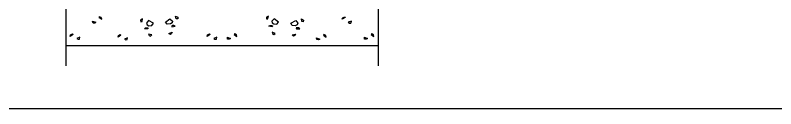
# Model space of a CAD drawing. Extents: x -730 to 2784, y 160 to 852.
# Drawn here: x -698.24 to -692.48, y 191.75 to 192.45 of the extents above; entities that cross this region are included whole.
import ezdxf

# ---------------------------------------------------------------- set-up
doc = ezdxf.new("R2010")
doc.units = 0
doc.header["$MEASUREMENT"] = 0
doc.linetypes.add('CENTER', pattern=[50.800000000000004, 31.75, -6.35, 6.35, -6.35])
doc.linetypes.add('PHANTOM', pattern=[2.5, 1.25, -0.25, 0.25, -0.25, 0.25, -0.25])
doc.layers.add('04_AC-R.DUCT', color=6, linetype='Continuous')
doc.layers.add('MCENTER', color=1, linetype='CENTER')

msp = doc.modelspace()

# ---------------------------------------------------------------- linework, layer by layer
msp.add_line((-695.4888325612808, 192.224087484494), (-697.8516752805581, 192.224087484494))
for points in [[(-697.6018830072879, 192.4361095012308), (-697.5793022296164, 192.4248128211502), (-697.5838183852082, 192.4361095012308), (-697.5928506962478, 192.4406281732915), (-697.5996249295632, 192.4428875092504)], [(-697.0173356264621, 192.427731928331), (-697.0221241965987, 192.4464309705975), (-697.0056663429286, 192.4386305184683), (-697.0060496855242, 192.4273426101955)], [(-696.3231722153766, 192.427731928331), (-696.318383645097, 192.4464309705975), (-696.3348414989102, 192.4386305184683), (-696.3344581564577, 192.4273426101955)], [(-695.7386248345508, 192.4361095012308), (-695.7612056120782, 192.4248128211502), (-695.75668945663, 192.4361095012308), (-695.747657145591, 192.4406281732915), (-695.740882912275, 192.4428875092504)], [(-697.6493026403537, 192.4089974692952), (-697.6244637849591, 192.4022194612758), (-697.633496095998, 192.3954414532561), (-697.6447864847623, 192.3954414532561)], [(-697.2738102608449, 192.4069482687052), (-697.272094988686, 192.4261743557792), (-697.2870821150887, 192.4158257304456), (-697.2848862576287, 192.404746830176)], [(-697.1897708086976, 192.3941724685392), (-697.2274706115425, 192.4147767850009), (-697.2422975426528, 192.3943264972193), (-697.2380660228804, 192.3822703589846), (-697.2238163862685, 192.3754296938017), (-697.2006065127582, 192.3768185363378)], [(-697.0982214462598, 192.4015912560052), (-697.0643311427032, 192.4279969429714), (-697.0464048797103, 192.4102008406143), (-697.0486399737952, 192.3976206744399), (-697.0616022355114, 192.388574867837), (-697.0847328912658, 192.3862084626717)], [(-697.0492312277032, 192.3669019913447), (-697.0242488203164, 192.3705606546981), (-697.0344172142111, 192.3772400558493), (-697.0444101772517, 192.3757765905937), (-697.0512584104762, 192.3737525998494)], [(-696.2912766142792, 192.3669019913447), (-696.3162590216655, 192.3705606546981), (-696.3060906274848, 192.3772400558493), (-696.2960976645871, 192.3757765905937), (-696.2892494315057, 192.3737525998494)], [(-696.2422863955791, 192.4015912560052), (-696.276176699135, 192.4279969429714), (-696.2941029621286, 192.4102008406143), (-696.2918678680431, 192.3976206744399), (-696.2789056063275, 192.388574867837), (-696.2557749505729, 192.3862084626717)], [(-696.1507370331412, 192.3941724685392), (-696.1130372302964, 192.4147767850009), (-696.0982102990424, 192.3943264972193), (-696.1024418189572, 192.3822703589846), (-696.1166914555703, 192.3754296938017), (-696.1399013290801, 192.3768185363378)], [(-696.0666975809934, 192.4069482687052), (-696.0684128531516, 192.4261743557792), (-696.0534257267501, 192.4158257304456), (-696.05562158421, 192.404746830176)], [(-695.6912052014852, 192.4089974692952), (-695.7160440568798, 192.4022194612758), (-695.7070117458402, 192.3954414532561), (-695.6957213570765, 192.3954414532561)], [(-697.7979228125914, 192.3082562315072), (-697.8183900279155, 192.2934711175642), (-697.8157517282408, 192.3053475654667), (-697.8075648421117, 192.311261611044), (-697.8012427847694, 192.3145822170699)], [(-697.2325363303001, 192.3520476924116), (-697.2577818661218, 192.351636087841), (-697.2488216293675, 192.3598655955594), (-697.2387234149529, 192.3600302372443), (-697.2316386455055, 192.3591353204799)], [(-697.072602275084, 192.3175311696978), (-697.0483540722873, 192.3261876581652), (-697.0518821444125, 192.3154602753814), (-697.061140902863, 192.308998984869)], [(-696.7614651185957, 192.3082562315072), (-696.7819323339203, 192.2934711175642), (-696.7792940342456, 192.3053475654667), (-696.7711071481165, 192.311261611044), (-696.7647850906305, 192.3145822170699)], [(-696.5790427232427, 192.3082562315072), (-696.5585755079185, 192.2934711175642), (-696.5612138075932, 192.3053475654667), (-696.5694006937224, 192.311261611044), (-696.5757227512082, 192.3145822170699)], [(-696.2679055668979, 192.3175311696978), (-696.2921537696946, 192.3261876581652), (-696.2886256972832, 192.3154602753814), (-696.2793669391189, 192.308998984869)], [(-696.1079715115387, 192.3520476924116), (-696.082725975717, 192.351636087841), (-696.0916862124707, 192.3598655955594), (-696.101784426886, 192.3600302372443), (-696.1088691963328, 192.3591353204799)], [(-695.5425850292474, 192.3082562315072), (-695.5221178139227, 192.2934711175642), (-695.524756113598, 192.3053475654667), (-695.5329429995835, 192.311261611044), (-695.5392650572124, 192.3145822170699)], [(-697.7467564787324, 192.2891332047186), (-697.7701798803153, 192.2784442200237), (-697.7601740648757, 192.2732089843161), (-697.7490309926309, 192.2750269006449)], [(-697.4366303702855, 192.3037375595895), (-697.4570975854659, 192.2889524456467), (-697.454459285935, 192.3008288934059), (-697.4462723998051, 192.3067429389829), (-697.4399503423205, 192.3100635451523)], [(-697.3854640364266, 192.2846145328011), (-697.4088874378657, 192.2739255479628), (-697.3988816224268, 192.2686903122551), (-697.3877385501819, 192.2705082285842)], [(-697.201520809318, 192.3070841368806), (-697.2268464427137, 192.3117233635341), (-697.2216371404302, 192.3017040220001), (-697.2114588285846, 192.2968178326046)], [(-696.7102987847367, 192.2891332047186), (-696.7337221861765, 192.2784442200237), (-696.7237163707368, 192.2732089843161), (-696.7125732984921, 192.2750269006449)], [(-696.6302090571021, 192.2891332047186), (-696.6067856556624, 192.2784442200237), (-696.6167914711019, 192.2732089843161), (-696.6279345433468, 192.2750269006449)], [(-696.1389870326633, 192.3070841368806), (-696.1136613991246, 192.3117233635341), (-696.1188707015523, 192.3017040220001), (-696.1290490132542, 192.2968178326046)], [(-695.9550438054123, 192.2846145328011), (-695.9316204039725, 192.2739255479628), (-695.9416262194121, 192.2686903122551), (-695.9527692918006, 192.2705082285842)], [(-695.9038774715534, 192.3037375595895), (-695.8834102563729, 192.2889524456467), (-695.8860485559039, 192.3008288934059), (-695.894235442033, 192.3067429389829), (-695.9005574995184, 192.3100635451523)], [(-695.5937513631058, 192.2891332047186), (-695.5703279616666, 192.2784442200237), (-695.5803337769626, 192.2732089843161), (-695.591476849351, 192.2750269006449)]]:
    msp.add_lwpolyline(points, close=True)
at = {"layer": '04_AC-R.DUCT', "color": 0, "ltscale": 50}
msp.add_line((-681.3181652506952, 191.7504106699711), (-698.5125274490139, 191.7504106698215), dxfattribs=at)
at = {"layer": 'MCENTER', "linetype": 'PHANTOM'}
for p, q in [((-697.8516752805581, 193.0356105753657), (-697.8516752805581, 192.0731843947893)), ((-695.4888325612808, 193.0356105753657), (-695.4888325612808, 192.0731843947893))]:
    msp.add_line(p, q, dxfattribs=at)

doc.saveas('drawing.dxf')
